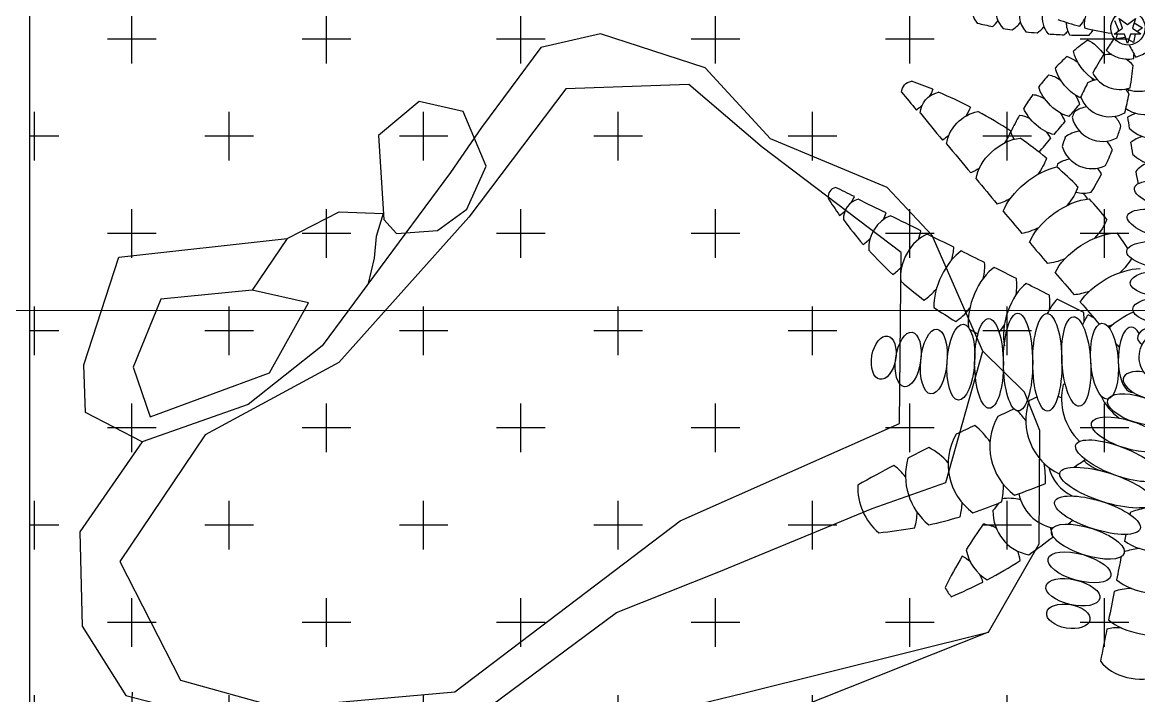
# Model space of a CAD drawing. Header units: millimetres. Extents: x -343543 to 400519, y -115663 to 104219.
# Drawn here: x -310513 to -309785, y 5249 to 5688 of the extents above; entities that cross this region are included whole.
import ezdxf

# ---------------------------------------------------------------- set-up
doc = ezdxf.new("R2010")
doc.units = ezdxf.units.MM
doc.layers.get('0').update_dxf_attribs({"color": 231, "lineweight": 0})
for name, color, linetype, lineweight in [('A-PATT', 252, 'Continuous', 9), ('A-SYMBOLS', 10, 'Continuous', 13), ('XREF MAT BANG TUONG XAY$0$01.Xref _MB T1$0$A-LITE', 8, 'Continuous', 9)]:
    doc.layers.add(name, color=color, linetype=linetype, lineweight=lineweight)
for name, color, linetype in [('XREF MAT BANG NOI THAT$0$FF-Plants', 8, 'Continuous'), ('XREF MAT BANG TUONG XAY$0$A-FNSH', 8, 'Continuous'), ('XREF MAT BANG TUONG XAY$0$A-FURN', 8, 'Continuous'), ('XREF MAT BANG TUONG XAY$0$A-PATT', 8, 'Continuous')]:
    doc.layers.add(name, color=color, linetype=linetype)

# ---------------------------------------------------------------- blocks, each defined once
blk = doc.blocks.new('XREF MAT BANG TUONG XAY$0$01.Xref _MB T1$0$TB T1')
at = {"layer": 'XREF MAT BANG TUONG XAY$0$01.Xref _MB T1$0$A-LITE', "color": 8, "ltscale": 10}
blk.add_lwpolyline([(-2024.99, -500), (-4739.99, -500), (-4739.99, 1120)], dxfattribs=at)
blk = doc.blocks.new('XREF MAT BANG TUONG XAY$0$nnngfnbv')
at = {"layer": 'XREF MAT BANG TUONG XAY$0$A-PATT'}
h = blk.add_hatch(dxfattribs=at)
h.set_pattern_fill('CROSS', color=8, scale=10)
h.set_pattern_definition([(0, (-9995, -5371.66), (63.5, 63.5), [31.75, -95.25]), (90, (-9979.125, -5387.54), (-63.5, 63.5), [31.75, -95.25])])
h.paths.add_polyline_path([(1950, 463.34), (-1225, 463.34), (-1225, -271.66), (1950, -271.66)])
at = {"layer": 'XREF MAT BANG TUONG XAY$0$A-FNSH', "color": 8}
blk.add_lwpolyline([(1950, 463.34), (-1225, 463.34), (-1225, -271.66), (1950, -271.66)], close=True, dxfattribs=at)
blk = doc.blocks.new('XREF MAT BANG NOI THAT$0$YLD.Studio-03-28')
at = {"layer": 'XREF MAT BANG NOI THAT$0$FF-Plants', "color": 8}
for p, q in [((-30.1, 213.92), (-32.2, 220.17)), ((-32.2, 220.17), (-26.83, 216.35)), ((-26.83, 216.35), (-21.54, 220.27)), ((-21.54, 220.27), (-23.52, 213.99)), ((-35.39, 210), (-30.1, 213.92)), ((-32.59, 213), (-35.01, 218.66)), ((-32.89, 211.86), (-32.59, 213)), ((-23.52, 213.99), (-18.15, 210.17)), ((-22.39, 217.56), (-22.33, 217.39)), ((-22.33, 217.39), (-17.04, 214.24)), ((-17.04, 214.24), (-20.26, 211.67)), ((-28.81, 210.07), (-35.39, 210)), ((-34.16, 207.04), (-33.37, 210.02)), ((-28.05, 207.8), (-34.16, 207.04)), ((-26.71, 203.82), (-28.81, 210.07)), ((-24.74, 210.11), (-26.71, 203.82)), ((-22.86, 204.47), (-25.89, 206.42)), ((-18.26, 210.09), (-24.74, 210.11)), ((-21.79, 210.1), (-22.86, 204.47))]:
    blk.add_line(p, q, dxfattribs=at)
for centre, major_axis, ratio, start_param, end_param in [((-111.01, 228.25), (17.08, 4.93), 1, 2.024853, 3.533691), ((-95.08, 225.98), (17.1, 4.88), 1, 1.825605, 3.619336), ((-79.67, 223.11), (17.07, 4.96), 1, 2.442404, 3.561484), ((-44.34, 218.17), (2.86, 15.19), 0.674119, 0.619056, 1.96912), ((-26.44, 214.07), (10.66, 3.34), 1, 2.51498, 8.798165), ((-125.98, 228.84), (-12.57, 12.57), 1, 3.037108, 3.325039), ((-64.79, 221.43), (17.1, 4.87), 1, 2.737371, 3.549404), ((-14.47, 379.35), (168.73, 19.57), 1, 4.249273, 4.338395), ((-61.12, 228.36), (6.89, 18.04), 0.490947, 4.093897, 4.421075), ((-55.75, 518.68), (218.73, 218.73), 1, 3.701511, 3.734949), ((-55.75, 518.68), (86.22, 297.08), 1, 3.254285, 3.273493), ((-111.01, 228.25), (17.18, 4.57), 1, -1.309181, -0.889153), ((-55.75, 518.68), (-309.08, 12.59), 1, 1.49001, 1.514148), ((-95.08, 225.98), (12.57, 12.57), 1, 4.474951, 4.815659), ((-79.67, 223.11), (12.57, 12.57), 1, 4.633718, 4.82376), ((-49.05, 218.03), (12.57, 12.57), 1, 2.371043, 2.858653), ((-13.69, 378.84), (130.31, 108.96), 1, 3.770987, 3.877921), ((-64.79, 221.43), (12.57, 12.57), 1, 4.751811, 4.987715), ((-55.75, 518.68), (72.56, 300.7), 1, 3.304557, 3.338343), ((-55.75, 518.68), (303.42, 60.18), 1, 4.487866, 4.529554), ((35.51, 81.27), (131.95, 77.19), 1, 1.656346, 1.73385), ((168.91, 65.58), (175.84, 175.84), 1, 1.749512, 1.787497), ((-26.44, 214.07), (18.86, 5.87), 1, 4.670835, 5.646892), ((-26.44, 214.07), (19.57, 5.52), 1, 3.665974, 4.623303), ((136.04, 286.66), (163.45, 80.39), 1, 3.162192, 3.211903), ((35.51, 81.27), (122.26, 91.78), 1, 1.654961, 1.723748), ((168.91, 65.58), (-248.62, 4.92), 1, -0.533723, -0.478886), ((-38.49, 176.4), (19.76, 4.77), 1, 1.257993, 1.538395), ((-38.49, 176.4), (14.37, 14.37), 1, 6.20659, 6.525099), ((-219.23, 208.35), (194.06, 34.27), 1, -0.344998, -0.269905), ((-219.23, 208.35), (-2.52, 197.04), 1, 4.62716, 4.640944), ((35.51, 81.27), (-148.48, 36.37), 1, -0.491682, -0.425533), ((-31.6, 194.2), (19.44, 5.96), 1, 3.340978, 4.744634), ((-252.68, -71.77), (187.37, 187.37), 1, 0.403099, 0.459664), ((168.91, 65.58), (175.84, 175.84), 1, 1.886405, 1.928292), ((-43.03, 160.33), (19.47, 5.84), 1, 1.450716, 1.781814), ((-19.36, 195.28), (21.85, 5.76), 1, 4.079193, 5.036001), ((7404.17, 6422.59), (-6352.26, 7493.3), 1, 1.55729, 1.558831), ((-250.78, -73.07), (261.79, 41), 1, 0.939147, 1.025978), ((35.51, 81.27), (126.64, 85.63), 1, 1.922607, 1.993558), ((-38.49, 176.4), (19.63, 5.27), 1, 3.264132, 4.962173), ((-219.23, 208.35), (83.86, 178.33), 1, -1.386044, -1.32182), ((-43.03, 160.33), (14.37, 14.37), 1, 6.051325, 6.246402), ((-9.04, 158.46), (15.97, 15.97), 1, 1.62073, 1.685999), ((-4398.2, 3808.72), (-4372.42, 3605.73), 1, 3.130858, 3.132682), ((-49.93, 142.53), (20.08, 3.19), 1, 1.584425, 2.014209), ((-15.18, 180.12), (21.78, 6), 1, 3.848498, 5.329427), ((7406.07, 6421.3), (7719.22, 6075.73), 1, 3.166088, 3.168398), ((-249.22, -74.28), (240.39, 111.48), 1, 0.552036, 0.646324), ((35.51, 81.27), (152.83, 3.55), 1, 2.59867, 2.680081), ((168.91, 65.58), (-235.52, 79.79), 1, -0.059773, -0.044377), ((-43.03, 160.33), (19.7, 5.03), 1, 3.119432, 4.947597), ((-49.93, 142.53), (19.63, 5.28), 1, 0.11264, 0.485987), ((-7.94, 123.66), (26.28, 26.28), 1, 1.152024, 1.315215), ((596.91, 254.59), (622.34, 106.69), 1, 3.129017, 3.14043), ((-4398.2, 3808.72), (3709.3, 4284.92), 1, -1.56033, -1.558406), ((-55.34, 126.48), (19.56, 5.55), 1, 1.427415, 1.933279), ((-219.23, 208.35), (102.72, 168.17), 1, -1.36396, -1.323145), ((-9.38, 164.4), (21.7, 6.3), 1, 3.632054, 4.833195), ((-247.88, -75.62), (-253.08, 78.52), 1, 4.325258, 4.406669), ((-4398.2, 3808.72), (-4350.72, 3631.89), 1, 3.131468, 3.133513), ((168.91, 65.58), (247.86, 20.07), 1, 2.745054, 2.77094), ((-55.34, 126.48), (18.96, 7.33), 1, 0.02821, 0.371208), ((-7.93, 115.69), (27.09, 10.34), 1, 1.529921, 1.821852), ((599.04, 237.65), (446.48, 446.48), 1, 2.51248, 2.524814), ((7407.63, 6420.08), (8439.57, 5027.37), 1, 3.298149, 3.300663), ((-49.93, 142.53), (19.47, 5.84), 1, 3.143861, 4.874981), ((-219.23, 208.35), (-196.25, 17.86), 1, 2.791531, 2.84736), ((-7.25, 147.46), (22.08, 4.8), 1, 3.700579, 4.290899), ((168.91, 65.58), (-241.25, 60.29), 1, 0.002879, 0.010825), ((-61.07, 108.37), (19.97, 3.81), 1, 1.553919, 1.98021), ((-4.62, 105.25), (21.36, 7.37), 1, 1.660238, 2.075107), ((-247.88, -75.62), (-252.5, 80.36), 1, 4.227807, 4.298758), ((-219.23, 208.35), (-195.85, 21.8), 1, 2.710852, 2.781096), ((-61.07, 108.37), (14.37, 14.37), 1, 6.040312, 6.266533), ((599.04, 237.65), (-118.6, 620.18), 1, 1.568655, 1.58163), ((-214.12, 102.47), (-7.06, 4.74), 0.874189, -0.631907, 0.605204), ((-4076.43, -7844.51), (-8058.88, 3635.95), 1, 4.682984, 4.684525), ((7408.97, 6418.74), (7972.1, 5739.9), 1, 3.214224, 3.216408), ((8.86, 102.44), (-31.05, 7.29), 0.300118, 4.712389, 10.995574), ((-20.7, 230.29), (-231.06, 59.01), 1, 0.81374, 0.870305), ((-199.1, 89.05), (-3.96, 13.04), 0.959793, -0.027203, 1.298202), ((-214.12, 102.47), (8.43, 12.11), 0.490947, -1.435337, -1.122828), ((-4074.9, -7845.89), (4068.89, 7849.19), 1, 0.022593, 0.024903), ((-55.34, 126.48), (19.81, 4.54), 1, 4.229445, 4.734078), ((-69.85, 91.43), (14.37, 14.37), 1, 6.083489, 6.308121), ((-219.23, 208.35), (-162.14, 111.99), 0.999993, 3.177662, 3.179972), ((-247.88, -75.62), (-247.49, 94.68), 1, 4.177625, 4.243774), ((4.15, 83.88), (-31.05, 7.29), 0.300118, 4.712389, 10.995574), ((-214.12, 102.47), (8.43, 12.11), 0.490947, 4.036545, 4.390012), ((-19.16, 228.9), (226.43, 74.85), 1, 3.449787, 3.536618), ((-179.16, 73.54), (9.02, 17.45), 0.800189, 0.718999, 2.201301), ((-199.1, 89.05), (13.17, 18.92), 0.490947, -1.242361, -1.031338), ((-4073.5, -7847), (4073.7, 7846.7), 1, 0.020515, 0.023029), ((7408.97, 6418.74), (7565.69, 6265.88), 1, 3.149351, 3.151275), ((-179.16, 73.54), (14.17, 23.12), 0.490947, -1.176481, -0.937354), ((-247.88, -75.62), (-225.55, 139.07), 1, 4.276146, 4.322723), ((-199.1, 89.05), (13.17, 18.92), 0.490947, 4.082683, 4.366363), ((-157.53, 58.59), (10.38, 20.74), 0.671515, 0.638476, 2.368728), ((-4072.05, -7847.89), (4291.59, 7729.68), 1, 0.045968, 0.048152), ((7408.97, 6418.74), (-7814.55, 5952.61), 1, 1.353149, 1.354972), ((1.84, 65.02), (-29.08, 3.35), 0.32034, 4.712389, 10.995574), ((-17.77, 227.8), (219.55, 93.13), 1, 3.468642, 3.56293), ((-136.57, 45.73), (11.39, 24.61), 0.490947, 0.678699, 2.38936), ((-157.53, 58.59), (12.81, 23.9), 0.490947, -1.152148, -0.795463), ((-4072.05, -7847.89), (-8006.89, 3749.05), 1, 4.686888, 4.688812), ((-136.57, 45.73), (11.39, 24.61), 0.490947, -1.152148, -0.707001), ((-179.16, 73.54), (14.17, 23.12), 0.490947, 3.989504, 4.318421), ((-114.89, 34.11), (9.94, 25.23), 0.490947, 0.603982, 2.420377), ((-4072.05, -7847.89), (4131.37, 7816.49), 1, 0.020191, 0.022015), ((7408.97, 6418.74), (7593.47, 6232.18), 1, 3.159148, 3.16108), ((-0.12, 46.92), (-24.85, 0.77), 0.362784, 4.712389, 10.995574), ((-16.31, 226.91), (208.22, 116.26), 1, 3.476887, 3.558298), ((-157.53, 58.59), (12.81, 23.9), 0.490947, 3.847362, 4.32554), ((-92.58, 23.77), (8.46, 25.76), 0.490947, 0.614903, 2.459294), ((-114.89, 34.11), (9.94, 25.23), 0.490947, -1.152148, -0.692206), ((-4072.05, -7847.89), (-7987.25, 3790.71), 1, 4.686738, 4.688669), ((-69.7, 14.75), (6.95, 26.21), 0.490947, 0.701694, 1.194978), ((-92.58, 23.77), (8.46, 25.76), 0.490947, -1.152148, -0.763559), ((-4072.05, -7847.89), (4134.36, 7814.91), 1, 0.014988, 0.0172), ((-2.03, 29.34), (-21.23, 1.07), 0.405439, 4.712389, 10.995574), ((-16.31, 226.91), (-238.48, 0.16), 1, 0.960407, 1.031357), ((-136.57, 45.73), (11.39, 24.61), 0.490947, 3.753714, 4.32554), ((7408.97, 6418.74), (7542.37, 6293.93), 1, 3.153558, 3.155493), ((-117.19, -5.07), (-0.24, 29.27), 0.32034, 1.570796327763428, 7.853981634943015), ((-98.24, -4.21), (-0.17, 31.89), 0.300118, 1.570796327715664, 7.85398163489525), ((-79.1, -4.35), (-0.17, 31.89), 0.300118, 1.570796327681729, 7.853981634861315), ((-60.17, -3.81), (-1.93, 29.21), 0.32034, 1.570796327460503, 7.853981634640089), ((-46.34, 7.07), (5.41, 26.57), 0.490947, 0.844988, 1.162328), ((-69.7, 14.75), (6.95, 26.21), 0.490947, -1.152148, -0.911655), ((-4072.05, -7847.89), (4020.43, 7874.12), 0.999995, -0.000358, 0.000114), ((-169.96, -2.47), (2.51, 17.82), 0.456009, 1.570796329214219, 7.853981636393805), ((-153.2, -3.84), (1.96, 21.17), 0.405439, 1.570796328573082, 7.853981635752668), ((-135.56, -4.21), (1.64, 24.81), 0.362784, 1.570796328117058, 7.853981635296644), ((-16.31, 226.91), (-229.22, 65.8), 1, 1.354724, 1.380164), ((-114.89, 34.11), (9.94, 25.23), 0.490947, 4.089229, 4.32554), ((-41.75, -3.63), (-1.75, 24.8), 0.362784, 1.570796327655833, 7.853981634835419), ((-24.15, -2.6), (-0.19, 21.26), 0.405439, -0.638013, 3.222605), ((-2.21, 12.53), (17.97, 0.96), 0.456009, -0.597189, 3.712648), ((-1.68, -0.85), (16.8, 4.68), 1, 0.976365, 7.25955), ((-185.93, -1.32), (2.52, 14.11), 0.543524, 1.570796329850885, 7.853981637030471), ((7408.97, 6418.74), (7448.64, 6404.58), 0.999996, 3.142396, 3.142759), ((-16.31, 226.91), (43.89, 234.41), 0.999817, 3.101661, 3.102023), ((-12.27, -19.93), (-17.13, 5.51), 0.456009, -1.202658, 3.956111), ((-30.7, -28.05), (37.63, 10.85), 1, 2.625319, 3.656142), ((347.71, -1031.03), (-421.87, 1009.88), 1, -0.006631, -0.005322), ((349.46, -1031.24), (-463.71, 991.37), 1, -0.028589, -0.02333), ((-87.23, -62.66), (27.69, 27.69), 1, 0.325822, 0.38925), ((-8.86, -9.28), (37.91, 9.83), 1, 3.330519, 3.823619), ((-19.42, -35.27), (-20.27, 6.41), 0.405439, 4.712389, 10.995574), ((359.2, -1027.87), (-505.61, 970.67), 1, -0.046419, -0.035711), ((-144.74, -80.92), (62.14, 16.95), 1, 0.376175, 0.503716), ((-54.01, -42.19), (37.73, 10.48), 1, 2.536003, 3.99264), ((-77.49, -59.29), (37.64, 10.78), 1, 2.340663, 3.806949), ((-26.5, -51.49), (-23.66, 7.62), 0.362784, 4.712389, 10.995574), ((331.95, -1039.41), (-475.18, 985.92), 1, -0.016941, -0.004606), ((-158.04, -84.69), (48.67, 12.59), 1, 0.346459, 0.63839), ((-104.73, -70.83), (37.6, 10.95), 1, 2.336167, 3.802453), ((-33.09, -68.65), (-27.34, 10.47), 0.32034, 4.712389, 10.995574), ((331.95, -1039.41), (-534.86, 954.86), 1, -0.047903, -0.034034), ((-173.89, -95.15), (38.14, 8.87), 1, 0.469374, 0.884243), ((331.95, -1039.41), (-902.87, 618.6), 1, -0.48404, -0.459531), ((-200.9, -101.55), (36.26, 6.41), 1, 0.480209, 0.769788), ((-130.17, -78.33), (39.97, 11.33), 1, 2.586623, 3.750756), ((-144.74, -80.92), (63.14, 12.72), 1, -0.23803, -0.034314), ((-40.5, -86.16), (-30.37, 9.73), 0.300118, 4.712389, 10.995574), ((-220.45, 158.67), (243.63, 139.54), 1, -1.489547, -1.458183), ((-35.41, -47.99), (27.47, 7.73), 1, 3.664996, 4.302342), ((-50.58, -65.86), (27.48, 7.71), 1, 3.119645, 3.993323), ((-163.3, -85.72), (38.08, 10.86), 1, 2.834025, 3.721727), ((-158.04, -84.69), (49.34, 9.64), 1, -0.410561, -0.181478), ((-189.38, 175.29), (267.12, 86.45), 1, -1.561478, -1.485068), ((-103.93, -121.7), (26.46, 10.7), 1, 0.929655, 1.355947), ((-69.77, -84.57), (27.63, 7.13), 1, 3.083987, 4.256555), ((-46.34, -104.18), (-27.9, 8.85), 0.32034, 4.712389, 10.995574), ((-173.89, -95.15), (37.89, 9.89), 1, -0.514776, -0.276708), ((-216.63, 163.75), (274.39, 59.47), 1, -1.461924, -1.390655), ((-86.05, -101.92), (27.29, 8.36), 1, 2.817212, 4.233401), ((164.81, -310.51), (246.87, 246.87), 1, 1.695842, 1.713107), ((-3.74, -113.76), (-30.09, 1.53), 0.490947, -1.152148, -0.763559), ((-200.9, -101.55), (36.6, 4.02), 1, -0.407081, -0.129834), ((-216.63, 163.75), (273.46, 63.61), 1, 4.699825, 4.77496), ((-52.66, -121.47), (-23.66, 7.62), 0.362784, 4.712389, 10.995574), ((-247.58, 98.25), (-195.64, 195.64), 1, 3.074822, 3.088233), ((9598.21, -2076.1), (2025.09, 9612.52), 0.999996, 1.576143, 1.576274), ((-216.63, 163.75), (248.92, 129.86), 1, 4.329382, 4.413944), ((164.81, -310.51), (347.81, 30.31), 1, 2.442768, 2.500244), ((-125.03, -138.22), (28.31, 3.58), 1, 0.992036, 1.302554), ((-103.93, -121.7), (27.93, 5.85), 1, -0.092452, 0.13377), ((-247.58, 98.25), (258.06, 99.76), 1, -1.338969, -1.268726), ((9598.21, -2076.1), (1960.63, 9625.89), 0.999995, 1.570929, 1.571374), ((-3.74, -113.76), (-30.09, 1.53), 0.490947, 0.614903, 2.459294), ((164.81, -310.51), (335.81, 95.52), 1, 2.324239, 2.390992), ((-148.49, -155.88), (20.18, 20.18), 1, 0.049122, 0.277291), ((-103.93, -121.7), (27.45, 7.81), 1, 3.041096, 3.907647), ((-125.03, -138.22), (27.47, 7.75), 1, -0.117756, 0.106875), ((-58.11, -138.26), (-20.48, 5.72), 0.405439, 4.712389, 10.995574), ((-8.3, -140.7), (-29.95, 3.28), 0.490947, -1.152148, -0.762871), ((-247.58, 98.25), (268.25, 67.73), 1, -1.331889, -1.241895), ((9598.21, -2076.1), (-9657.65, 1797.41), 1, -0.015287, -0.01372), ((-148.49, -155.88), (20.18, 20.18), 1, 5.783878, 5.971852), ((-62.44, -154.51), (-17.52, 4.12), 0.456009, 4.712389, 10.995574), ((-120.41, -138.5), (27.48, 7.72), 1, 3.333395, 3.591583), ((-247.58, 98.25), (262.76, 86.63), 1, -1.496933, -1.414506), ((-14.41, -167.33), (-29.71, 5.01), 0.490947, -1.152148, -0.707001), ((-8.3, -140.7), (-29.95, 3.28), 0.490947, 0.603982, 2.465473), ((9598.21, -2076.1), (2618.51, 9468.06), 1, 1.643686, 1.64561), ((-65.4, -170.23), (-14.12, 2.44), 0.543524, 4.712389, 10.995574), ((-14.41, -167.33), (-29.71, 5.01), 0.490947, 0.678699, 2.38936), ((9598.21, -2076.1), (-9680.08, 1672.37), 1, -0.02331, -0.021125), ((-22.06, -193.56), (-29.37, 6.73), 0.490947, -1.152148, -0.795463), ((-22.06, -193.56), (-25.27, 5.06), 0.671515, 0.638476, 2.368728)]:
    blk.add_ellipse(centre, major_axis=major_axis, ratio=ratio, start_param=start_param, end_param=end_param, dxfattribs=at)
at = {"layer": 'XREF MAT BANG NOI THAT$0$FF-Plants', "color": 8, "extrusion": (0, 0, -1)}
for centre, major_axis, ratio, start_param, end_param in [((-49.67, 192.68), (-10.73, 13.68), 0.490947, 0.772729, 1.678136), ((-49.67, 192.68), (-10.73, 13.68), 0.490947, 4.035032, 5.522008), ((-60.86, 181.57), (-11.51, 13.03), 0.490947, 0.644013, 1.183947), ((-71.38, 169.83), (-12.25, 12.34), 0.490947, 0.587277, 1.183947), ((-60.86, 181.57), (-11.51, 13.03), 0.490947, 3.919733, 5.600887), ((-165.32, 170.56), (-6.97, 6.38), 0.874189, -0.631907, 0.605204), ((-71.38, 169.83), (-12.25, 12.34), 0.490947, 3.745574, 5.607066), ((-60.86, 181.57), (-11.51, 13.03), 0.490947, 1.989445, 2.116551), ((-146.89, 157.86), (-15.12, 0.86), 0.959793, -0.027203, 1.298202), ((-165.32, 170.56), (10.87, 12.27), 0.490947, 0.894952, 1.248419), ((-81.19, 157.49), (-12.94, 11.6), 0.490947, 0.612122, 1.183947), ((-71.38, 169.83), (-12.25, 12.34), 0.490947, 1.989445, 2.449387), ((-165.32, 170.56), (10.87, 12.27), 0.490947, 1.706256, 2.018765), ((-146.89, 157.86), (16.98, 19.18), 0.490947, 0.941091, 1.224771), ((-81.19, 157.49), (-12.94, 11.6), 0.490947, 3.820292, 5.530953), ((-124.93, 140.4), (16.48, 14.31), 0.800189, 3.860592, 5.342894), ((-90.28, 144.61), (-13.6, 10.83), 0.490947, 0.705769, 1.183947), ((-81.19, 157.49), (-12.94, 11.6), 0.490947, 1.989445, 2.434591), ((-124.93, 140.4), (21.25, 21.36), 0.490947, 0.847911, 1.176828), ((-90.28, 144.61), (-11.37, 9.58), 0.671515, -1.163527, -0.772865), ((-90.28, 144.61), (-13.6, 10.83), 0.490947, 1.989445, 2.346129), ((-146.89, 157.86), (16.98, 19.18), 0.490947, 1.899231, 2.110255), ((-103.12, 120.95), (19.68, 16.64), 0.671515, 3.780069, 5.510321), ((-103.12, 120.95), (22.46, 20.09), 0.490947, 0.705769, 1.183947), ((-124.93, 140.4), (21.25, 21.36), 0.490947, 1.965112, 2.204238), ((-83.74, 101.68), (23.59, 18.75), 0.490947, 3.820292, 5.530953), ((-83.74, 101.68), (23.59, 18.75), 0.490947, 0.612122, 1.183947), ((-103.12, 120.95), (22.46, 20.09), 0.490947, 1.989445, 2.346129), ((-65.52, 81.32), (24.64, 17.35), 0.490947, 3.745574, 5.607066), ((-65.52, 81.32), (24.64, 17.35), 0.490947, 0.587277, 1.183947), ((-83.74, 101.68), (23.59, 18.75), 0.490947, 1.989445, 2.434591), ((-48.51, 59.94), (25.6, 15.88), 0.490947, 3.756496, 5.600887), ((-65.52, 81.32), (24.64, 17.35), 0.490947, 1.989445, 2.449387), ((-48.51, 59.94), (25.6, 15.88), 0.490947, 0.725468, 1.183947), ((-32.77, 37.6), (26.48, 14.37), 0.490947, 3.843286, 5.522008), ((-48.51, 59.94), (25.6, 15.88), 0.490947, 1.989445, 2.378033), ((-18.36, 14.39), (27.28, 12.8), 0.490947, 4.11724, 4.776912), ((-32.77, 37.6), (26.48, 14.37), 0.490947, 1.989445, 2.083734)]:
    blk.add_ellipse(centre, major_axis=major_axis, ratio=ratio, start_param=start_param, end_param=end_param, dxfattribs=at)
blk = doc.blocks.new('XREF MAT BANG NOI THAT$0$YLD.Studio-03-233')
at = {"layer": 'XREF MAT BANG NOI THAT$0$FF-Plants', "color": 8}
for p, q in [((0, 0), (-38.95, -8.95)), ((68.45, -22.26), (0, 0)), ((-38.95, -8.95), (-77.57, -61.22)), ((111.06, -68.53), (68.45, -22.26)), ((-22.49, -35.91), (-85.8, -119.78)), ((57.69, -33.17), (-22.49, -35.91)), ((105.68, -73.98), (57.69, -33.17)), ((-118.23, -44.29), (-144.99, -66.34)), ((-89.58, -50.81), (-118.23, -44.29)), ((-74.59, -86.44), (-89.58, -50.81)), ((-77.57, -61.22), (-97.94, -90.62)), ((-144.99, -66.34), (-141.51, -121.34)), ((187.17, -100.48), (111.06, -68.53)), ((196.33, -142.73), (105.68, -73.98)), ((-87.21, -114.49), (-74.59, -86.44)), ((-97.94, -90.62), (-181.62, -203.88)), ((216.66, -131.68), (187.17, -100.48)), ((-204.54, -133.68), (-170.64, -116.21)), ((-170.64, -116.21), (-141.87, -117.47)), ((-106.45, -128.5), (-87.21, -114.49)), ((-85.8, -119.78), (-170.7, -214.63)), ((-141.87, -117.47), (-146.46, -132.47)), ((-141.51, -121.34), (-133.24, -130.32)), ((-133.24, -130.32), (-106.45, -128.5)), ((-314.5, -145.85), (-204.54, -133.68)), ((-204.54, -133.68), (-227.41, -167.38)), ((-146.46, -132.47), (-147.82, -146.6)), ((249.75, -207.27), (216.66, -131.68)), ((195.37, -254.57), (196.33, -142.73)), ((-337.36, -216.16), (-314.5, -145.85)), ((-147.82, -146.6), (-151.59, -163.19)), ((-227.41, -167.38), (-286.98, -173.22)), ((-190.5, -175.78), (-227.41, -167.38)), ((-286.98, -173.22), (-305.06, -217.77)), ((-216.17, -221.46), (-190.5, -175.78)), ((-181.62, -203.88), (-230.1, -242.14)), ((225.47, -293.03), (249.75, -207.27)), ((277.04, -234.16), (249.75, -207.27)), ((-336.15, -247.33), (-337.36, -216.16)), ((-305.06, -217.77), (-293.98, -250.19)), ((-170.7, -214.63), (-258.13, -261.84)), ((-293.98, -250.19), (-216.17, -221.46)), ((286.99, -259), (277.04, -234.16)), ((-299.28, -266.47), (-336.15, -247.33)), ((-230.1, -242.14), (-299.28, -266.47)), ((52.1, -318.09), (195.37, -254.57)), ((-258.13, -261.84), (-313.86, -344.57)), ((-258.13, -261.84), (-258.13, -261.84)), ((286.54, -333.1), (286.99, -259)), ((-299.28, -266.47), (-340.02, -325.26)), ((177.36, -309.95), (225.47, -293.03)), ((77.28, -351.49), (177.36, -309.95)), ((-94.96, -429.81), (52.1, -318.09)), ((-340.02, -325.26), (-338.47, -387)), ((253.38, -390.75), (286.54, -333.1)), ((-313.86, -344.57), (-274.26, -422.28)), ((10.44, -377.99), (77.28, -351.49)), ((-87.22, -450.34), (10.44, -377.99)), ((-338.47, -387), (-309.95, -432.29)), ((94.28, -430.46), (253.38, -390.75)), ((253.38, -390.75), (126.88, -441.06)), ((-274.26, -422.28), (-210.01, -440.07)), ((-210.01, -440.07), (-94.96, -429.81)), ((-309.95, -432.29), (-256.74, -445.99)), ((-306.53, -455.01), (-305.63, -430.09)), ((-58.25, -467.31), (94.28, -430.46))]:
    blk.add_line(p, q, dxfattribs=at)
blk = doc.blocks.new('XREF MAT BANG NOI THAT')
at = {"color": 8}
for name, p in [('XREF MAT BANG NOI THAT$0$YLD.Studio-03-28', (28798.4, 5470.59)), ('XREF MAT BANG NOI THAT$0$YLD.Studio-03-233', (28427.46, 5680.83))]:
    blk.add_blockref(name, p, dxfattribs=at)
blk = doc.blocks.new('01.Xref _MB T1')
at = {"color": 8, "xscale": -1}
blk.add_blockref('XREF MAT BANG TUONG XAY$0$01.Xref _MB T1$0$TB T1', (25790.00109, 6000.00054), dxfattribs=at)
at = {"layer": 'XREF MAT BANG TUONG XAY$0$A-FURN', "color": 8, "xscale": -1}
blk.add_blockref('XREF MAT BANG TUONG XAY$0$nnngfnbv', (30004.99143, 5371.6631), dxfattribs=at)
at = {"layer": 'A-PATT', "color": 8}
blk.add_blockref('XREF MAT BANG NOI THAT', (0, 0), dxfattribs=at)

msp = doc.modelspace()

# ---------------------------------------------------------------- block references
at = {"layer": 'A-SYMBOLS'}
msp.add_blockref('01.Xref _MB T1', (-338563.48, 0), dxfattribs=at)

doc.saveas('drawing.dxf')
